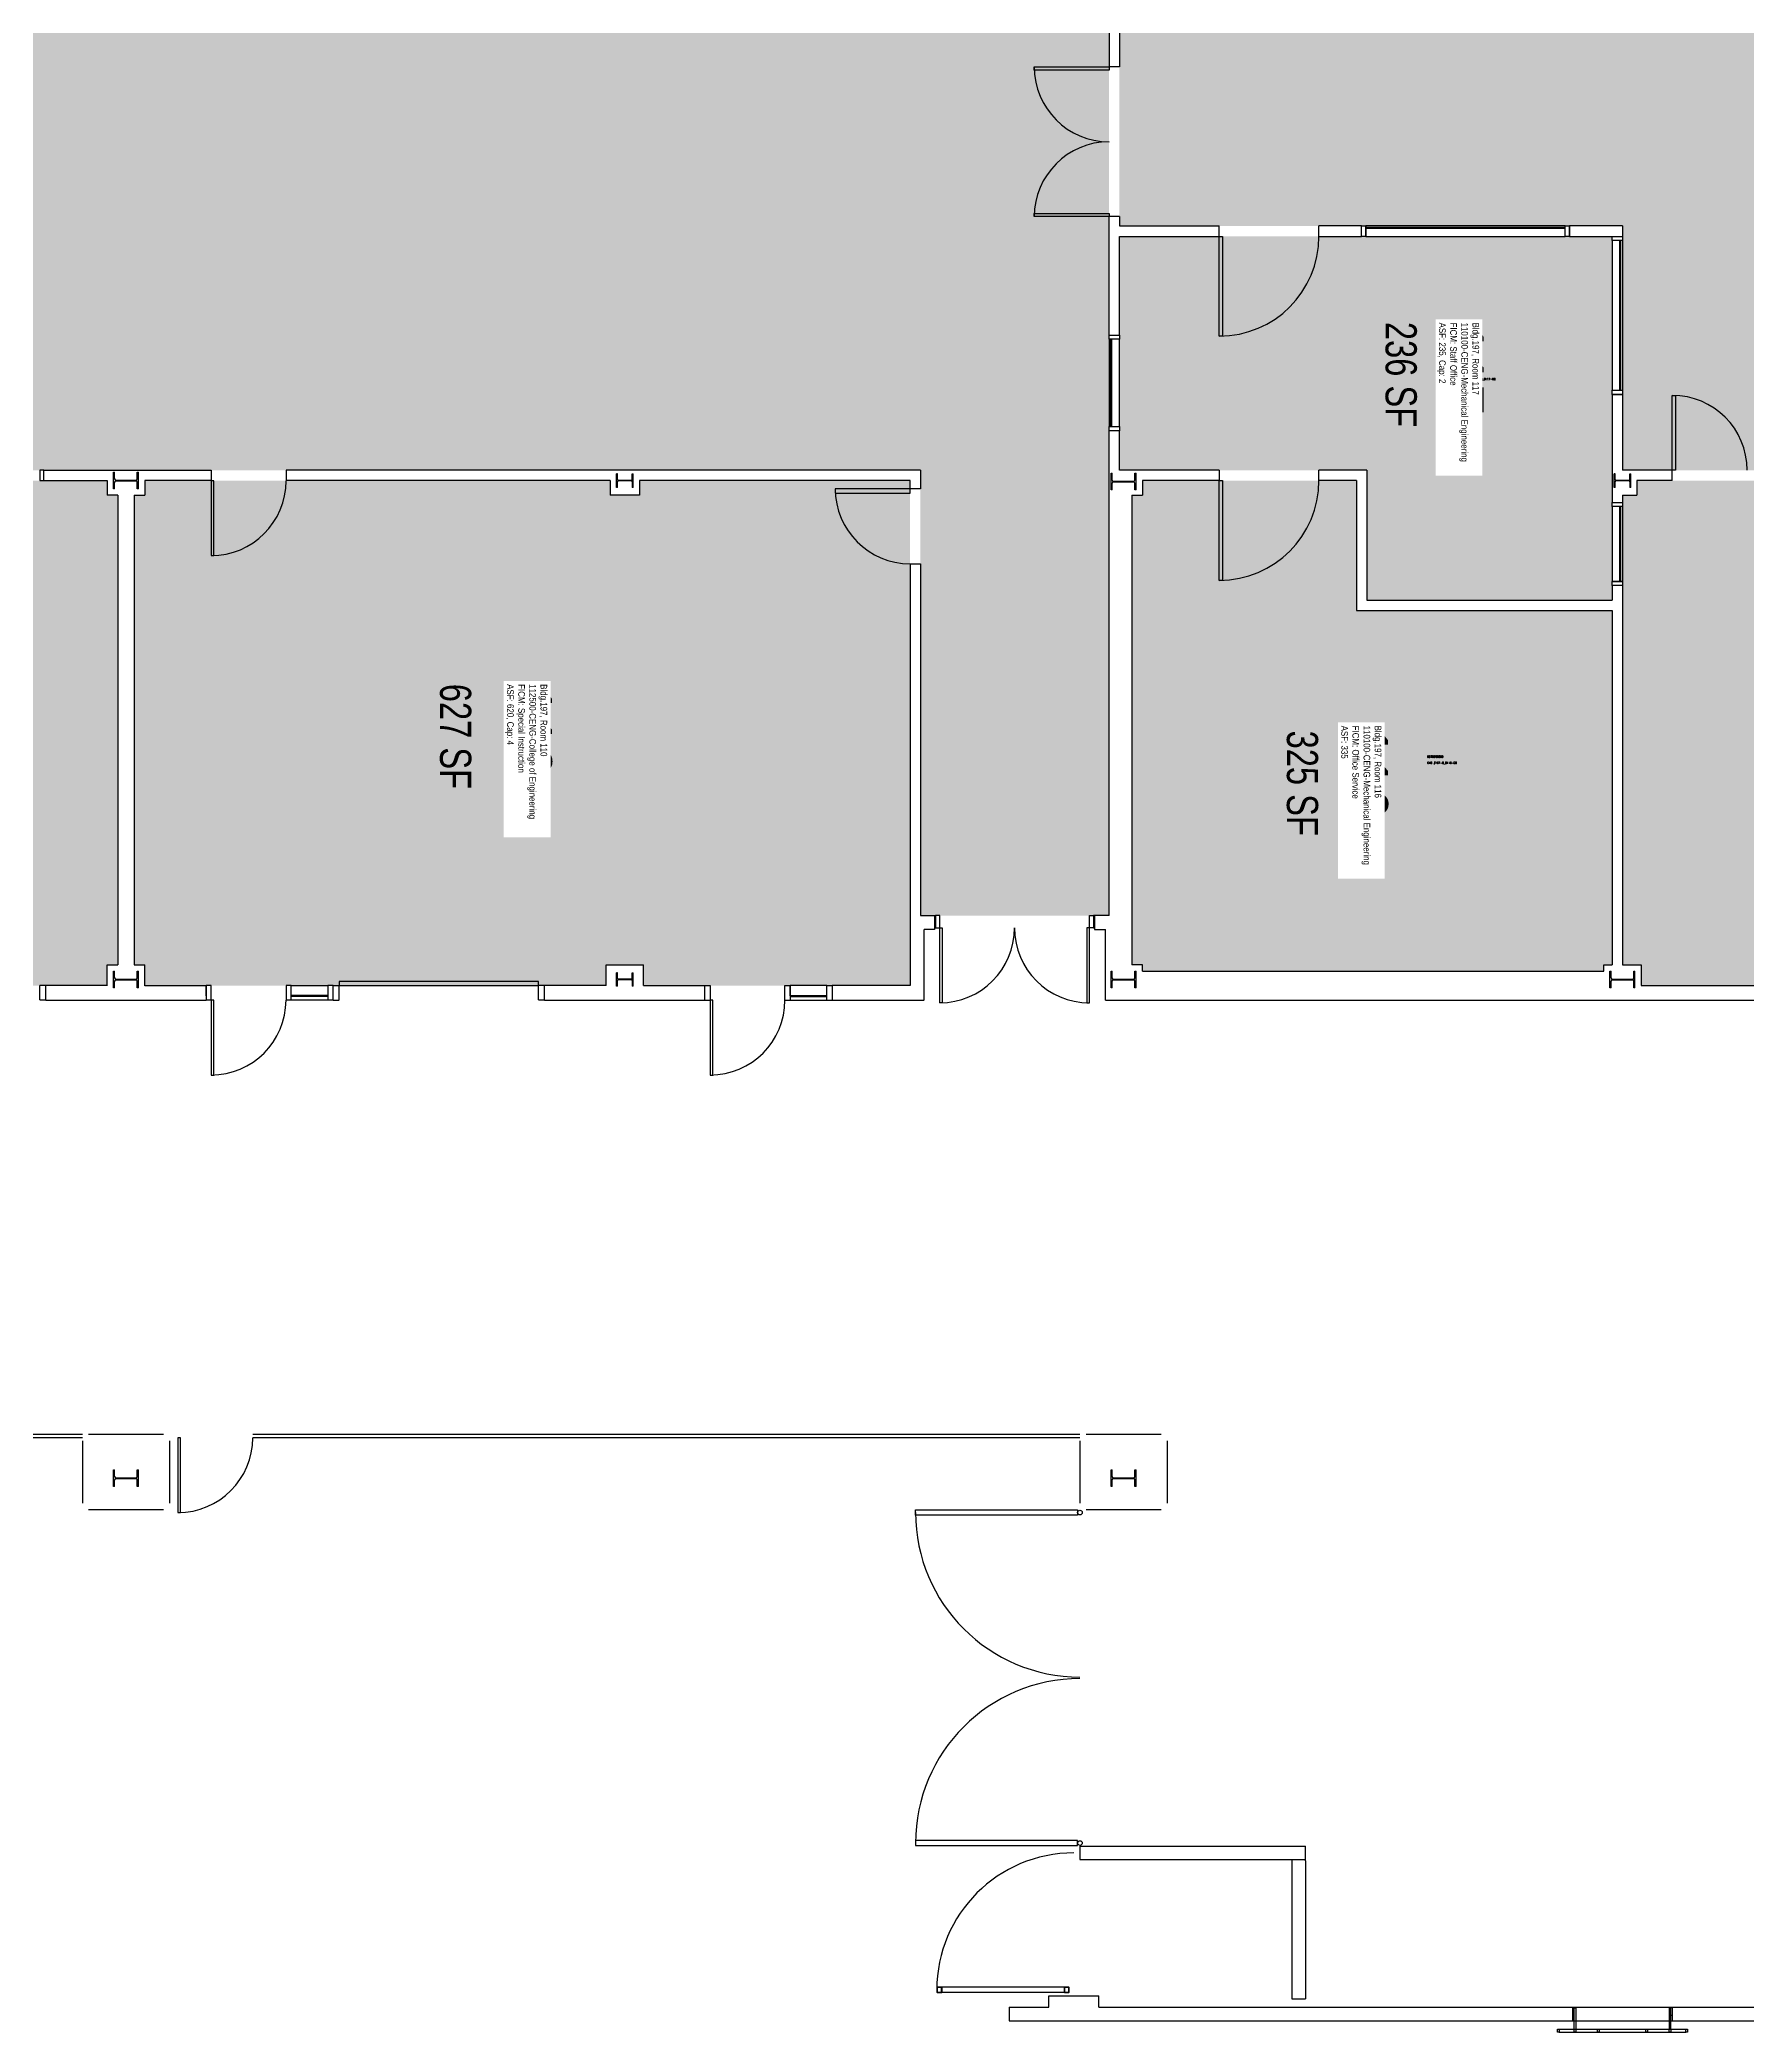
# Model space of a CAD drawing. Header units: inches. Extents: x -1455 to 1294, y -986 to 713.
# Drawn here: x -761 to 60, y -986 to -28 of the extents above; entities that cross this region are included whole.
import ezdxf
from ezdxf.enums import TextEntityAlignment as Align

# ---------------------------------------------------------------- set-up
doc = ezdxf.new("R2010")
doc.units = ezdxf.units.IN
doc.header["$LTSCALE"] = 10
doc.header["$MEASUREMENT"] = 0
doc.layers.get('0').update_dxf_attribs({"linetype": 'CONTINUOUS'})
for name, color, linetype in [('A-DOOR', 2, 'CONTINUOUS'), ('A-GLAZ', 1, 'CONTINUOUS'), ('A-GLAZ-SILL', 2, 'CONTINUOUS'), ('A-IDEN-CNUM', 7, 'CONTINUOUS'), ('A-IDEN-RNUM', 7, 'CONTINUOUS'), ('A-IDEN-SNUM', 4, 'CONTINUOUS'), ('A-IDEN-VNUM', 4, 'CONTINUOUS'), ('A-SITE', 3, 'CONTINUOUS'), ('A-WALL', 5, 'CONTINUOUS'), ('AREA-TEXT', 3, 'CONTINUOUS'), ('Rooms-Category-Color', 7, 'CONTINUOUS'), ('Rooms-College-Color', 7, 'CONTINUOUS'), ('Rooms-Department-Color', 7, 'CONTINUOUS'), ('Rooms-Division-Color', 7, 'CONTINUOUS'), ('Rooms-Information', 7, 'CONTINUOUS')]:
    doc.layers.add(name, color=color, linetype=linetype)
doc.styles.add('AREA', font='arial.ttf', dxfattribs={"width": 0.75, "height": 24})
doc.styles.add('ROOMSNUMBER', font='TXT.SHX', dxfattribs={"height": 1})
doc.styles.add('ROOMVNUMBER', font='arial.ttf', dxfattribs={"width": 0.85, "height": 30})

# ---------------------------------------------------------------- blocks, each defined once
blk = doc.blocks.new('W12x45')
for p, q in [((-4.0225, 5.455), (-4.0225, 6.03)), ((-4.0225, 6.03), (4.0225, 6.03)), ((-4.0225, 5.455), (-0.7675, 5.455)), ((-0.1675, 4.855), (-0.1675, -4.855)), ((0.1675, 4.855), (0.1675, -4.855)), ((0.7675, 5.455), (4.0225, 5.455)), ((4.0225, 6.03), (4.0225, 5.455)), ((-4.0225, -6.03), (-4.0225, -5.455)), ((-4.0225, -5.455), (-0.7675, -5.455)), ((-4.0225, -6.03), (4.0225, -6.03)), ((0.7675, -5.455), (4.0225, -5.455)), ((4.0225, -5.455), (4.0225, -6.03))]:
    blk.add_line(p, q)
for centre, start, end in [((-0.7675, 4.855), 0, 90), ((0.7675, 4.855), 90, 180), ((-0.7675, -4.855), 270, 0), ((0.7675, -4.855), 180, 270)]:
    blk.add_arc(centre, 0.6, start, end)
blk = doc.blocks.new('W8x24')
for p, q in [((-3.2475, 3.565), (-3.2475, 3.965)), ((-3.2475, 3.965), (3.2475, 3.965)), ((-3.2475, 3.565), (-0.5225, 3.565)), ((-0.1225, -3.165), (-0.1225, 3.165)), ((0.1225, -3.165), (0.1225, 3.165)), ((0.5225, 3.565), (3.2475, 3.565)), ((3.2475, 3.565), (3.2475, 3.965)), ((-3.2475, -3.965), (-3.2475, -3.565)), ((-0.5225, -3.565), (-3.2475, -3.565)), ((-3.2475, -3.965), (3.2475, -3.965)), ((0.5225, -3.565), (3.2475, -3.565)), ((3.2475, -3.565), (3.2475, -3.965))]:
    blk.add_line(p, q)
for centre, start, end in [((-0.5225, 3.165), 0, 90), ((0.5225, 3.165), 90, 180), ((-0.5225, -3.165), 270, 0), ((0.5225, -3.165), 180, 270)]:
    blk.add_arc(centre, 0.4, start, end)

msp = doc.modelspace()

# ---------------------------------------------------------------- hatches: boundary and pattern name
at = {"layer": 'Rooms-Category-Color', "true_color": 0xe3f498}
for points in [[(-1208.25, 255.25), (-966.87, 255.25), (-966.87, 232.97), (-953, 232.97), (-953, 240), (-949.5, 240), (-949.5, 239.5), (-897.5, 239.5), (-897.5, 240), (-793.5, 240), (-793.5, 239.5), (-741.5, 239.5), (-741.5, 240), (-727, 240), (-727, -7), (-336, -7), (-336, 79.5), (-247, 79.5), (-247, -449.25), (-337.75, -449.25), (-337.75, -235), (-1208.25, -235)], [(-111.5, 236), (-9, 236), (-9, 233), (9, 233), (9, 236), (231, 236), (231, 233), (249, 233), (249, 236), (472.98, 236), (472.98, 230.97), (482.99, 230.97), (482.99, 201), (485.99, 201), (485.99, 39), (483, 39), (483, 6.37), (472.98, 6.37), (472.98, -6.37), (483, -6.37), (483, -39), (486.03, -39), (486.03, -201), (483.03, -201), (483, -235), (0, -235), (0, -117.5), (-242, -117.5), (-242, -7), (-231, -7), (-231, 7), (-236, 7), (-236, 80), (-111.5, 80)], [(-957.5, -247.02), (-953, -247.02), (-953, -240), (-729, -240), (-729, -247.02), (-724, -247.02), (-724, -473), (-729, -473), (-729, -483), (-953, -483), (-953, -473), (-957.5, -473)], [(-716, -247.02), (-711, -247.02), (-711, -240), (-487, -240), (-487, -247.02), (-473, -247.02), (-473, -240), (-342.75, -240), (-342.75, -483), (-471, -483), (-471, -473), (-489, -473), (-489, -483), (-711, -483.03), (-711, -473), (-716, -473)], [(0, -247), (7, -247), (7, -240), (233, -240), (233, -247), (247, -247), (247, -240), (471, -240), (471, -247), (476, -247), (476, -279), (486.03, -279), (486.03, -441), (476, -441), (476, -473), (471, -473), (471, -476), (249.42, -476), (249.42, -473), (230.58, -473), (230.58, -482.97), (9, -482.97), (9, -473), (0, -472.98)]]:
    msp.add_hatch(color=61, dxfattribs=at).paths.add_polyline_path(points)
at = {"layer": 'Rooms-Category-Color', "true_color": 0xfa9ba3}
for points in [[(-242, -122.5), (-5, -122.5), (-5, -297.48), (-123, -297.48), (-123, -235), (-242, -235)], [(-236, -247), (-231, -247), (-231, -240), (-128, -240), (-128, -302.48), (-5, -302.48), (-5, -473), (-9, -473), (-9, -476), (-231, -476), (-231, -473), (-236, -473)]]:
    msp.add_hatch(color=241, dxfattribs=at).paths.add_polyline_path(points)
at = {"layer": 'Rooms-College-Color', "true_color": 0x99d7b2}
for points in [[(-1208.25, 255.25), (-966.87, 255.25), (-966.87, 232.97), (-953, 232.97), (-953, 240), (-949.5, 240), (-949.5, 239.5), (-897.5, 239.5), (-897.5, 240), (-793.5, 240), (-793.5, 239.5), (-741.5, 239.5), (-741.5, 240), (-727, 240), (-727, -7), (-336, -7), (-336, 79.5), (-247, 79.5), (-247, -449.25), (-337.75, -449.25), (-337.75, -235), (-1208.25, -235)], [(-111.5, 236), (-9, 236), (-9, 233), (9, 233), (9, 236), (231, 236), (231, 233), (249, 233), (249, 236), (472.98, 236), (472.98, 230.97), (482.99, 230.97), (482.99, 201), (485.99, 201), (485.99, 39), (483, 39), (483, 6.37), (472.98, 6.37), (472.98, -6.37), (483, -6.37), (483, -39), (486.03, -39), (486.03, -201), (483.03, -201), (483, -235), (0, -235), (0, -117.5), (-242, -117.5), (-242, -7), (-231, -7), (-231, 7), (-236, 7), (-236, 80), (-111.5, 80)], [(-242, -122.5), (-5, -122.5), (-5, -297.48), (-123, -297.48), (-123, -235), (-242, -235)], [(-957.5, -247.02), (-953, -247.02), (-953, -240), (-729, -240), (-729, -247.02), (-724, -247.02), (-724, -473), (-729, -473), (-729, -483), (-953, -483), (-953, -473), (-957.5, -473)], [(-716, -247.02), (-711, -247.02), (-711, -240), (-487, -240), (-487, -247.02), (-473, -247.02), (-473, -240), (-342.75, -240), (-342.75, -483), (-471, -483), (-471, -473), (-489, -473), (-489, -483), (-711, -483.03), (-711, -473), (-716, -473)], [(-236, -247), (-231, -247), (-231, -240), (-128, -240), (-128, -302.48), (-5, -302.48), (-5, -473), (-9, -473), (-9, -476), (-231, -476), (-231, -473), (-236, -473)], [(0, -247), (7, -247), (7, -240), (233, -240), (233, -247), (247, -247), (247, -240), (471, -240), (471, -247), (476, -247), (476, -279), (486.03, -279), (486.03, -441), (476, -441), (476, -473), (471, -473), (471, -476), (249.42, -476), (249.42, -473), (230.58, -473), (230.58, -482.97), (9, -482.97), (9, -473), (0, -472.98)]]:
    msp.add_hatch(color=253, dxfattribs=at).paths.add_polyline_path(points)
at = {"layer": 'Rooms-Department-Color', "true_color": 0x99d7b2}
for points in [[(-1208.25, 255.25), (-966.87, 255.25), (-966.87, 232.97), (-953, 232.97), (-953, 240), (-949.5, 240), (-949.5, 239.5), (-897.5, 239.5), (-897.5, 240), (-793.5, 240), (-793.5, 239.5), (-741.5, 239.5), (-741.5, 240), (-727, 240), (-727, -7), (-336, -7), (-336, 79.5), (-247, 79.5), (-247, -449.25), (-337.75, -449.25), (-337.75, -235), (-1208.25, -235)], [(-111.5, 236), (-9, 236), (-9, 233), (9, 233), (9, 236), (231, 236), (231, 233), (249, 233), (249, 236), (472.98, 236), (472.98, 230.97), (482.99, 230.97), (482.99, 201), (485.99, 201), (485.99, 39), (483, 39), (483, 6.37), (472.98, 6.37), (472.98, -6.37), (483, -6.37), (483, -39), (486.03, -39), (486.03, -201), (483.03, -201), (483, -235), (0, -235), (0, -117.5), (-242, -117.5), (-242, -7), (-231, -7), (-231, 7), (-236, 7), (-236, 80), (-111.5, 80)], [(-242, -122.5), (-5, -122.5), (-5, -297.48), (-123, -297.48), (-123, -235), (-242, -235)], [(-957.5, -247.02), (-953, -247.02), (-953, -240), (-729, -240), (-729, -247.02), (-724, -247.02), (-724, -473), (-729, -473), (-729, -483), (-953, -483), (-953, -473), (-957.5, -473)], [(-716, -247.02), (-711, -247.02), (-711, -240), (-487, -240), (-487, -247.02), (-473, -247.02), (-473, -240), (-342.75, -240), (-342.75, -483), (-471, -483), (-471, -473), (-489, -473), (-489, -483), (-711, -483.03), (-711, -473), (-716, -473)], [(-236, -247), (-231, -247), (-231, -240), (-128, -240), (-128, -302.48), (-5, -302.48), (-5, -473), (-9, -473), (-9, -476), (-231, -476), (-231, -473), (-236, -473)], [(0, -247), (7, -247), (7, -240), (233, -240), (233, -247), (247, -247), (247, -240), (471, -240), (471, -247), (476, -247), (476, -279), (486.03, -279), (486.03, -441), (476, -441), (476, -473), (471, -473), (471, -476), (249.42, -476), (249.42, -473), (230.58, -473), (230.58, -482.97), (9, -482.97), (9, -473), (0, -472.98)]]:
    msp.add_hatch(color=253, dxfattribs=at).paths.add_polyline_path(points)
at = {"layer": 'Rooms-Division-Color', "true_color": 0x99d7b2}
for points in [[(-1208.25, 255.25), (-966.87, 255.25), (-966.87, 232.97), (-953, 232.97), (-953, 240), (-949.5, 240), (-949.5, 239.5), (-897.5, 239.5), (-897.5, 240), (-793.5, 240), (-793.5, 239.5), (-741.5, 239.5), (-741.5, 240), (-727, 240), (-727, -7), (-336, -7), (-336, 79.5), (-247, 79.5), (-247, -449.25), (-337.75, -449.25), (-337.75, -235), (-1208.25, -235)], [(-111.5, 236), (-9, 236), (-9, 233), (9, 233), (9, 236), (231, 236), (231, 233), (249, 233), (249, 236), (472.98, 236), (472.98, 230.97), (482.99, 230.97), (482.99, 201), (485.99, 201), (485.99, 39), (483, 39), (483, 6.37), (472.98, 6.37), (472.98, -6.37), (483, -6.37), (483, -39), (486.03, -39), (486.03, -201), (483.03, -201), (483, -235), (0, -235), (0, -117.5), (-242, -117.5), (-242, -7), (-231, -7), (-231, 7), (-236, 7), (-236, 80), (-111.5, 80)], [(-242, -122.5), (-5, -122.5), (-5, -297.48), (-123, -297.48), (-123, -235), (-242, -235)], [(-957.5, -247.02), (-953, -247.02), (-953, -240), (-729, -240), (-729, -247.02), (-724, -247.02), (-724, -473), (-729, -473), (-729, -483), (-953, -483), (-953, -473), (-957.5, -473)], [(-716, -247.02), (-711, -247.02), (-711, -240), (-487, -240), (-487, -247.02), (-473, -247.02), (-473, -240), (-342.75, -240), (-342.75, -483), (-471, -483), (-471, -473), (-489, -473), (-489, -483), (-711, -483.03), (-711, -473), (-716, -473)], [(-236, -247), (-231, -247), (-231, -240), (-128, -240), (-128, -302.48), (-5, -302.48), (-5, -473), (-9, -473), (-9, -476), (-231, -476), (-231, -473), (-236, -473)], [(0, -247), (7, -247), (7, -240), (233, -240), (233, -247), (247, -247), (247, -240), (471, -240), (471, -247), (476, -247), (476, -279), (486.03, -279), (486.03, -441), (476, -441), (476, -473), (471, -473), (471, -476), (249.42, -476), (249.42, -473), (230.58, -473), (230.58, -482.97), (9, -482.97), (9, -473), (0, -472.98)]]:
    msp.add_hatch(color=253, dxfattribs=at).paths.add_polyline_path(points)

# ---------------------------------------------------------------- linework, layer by layer
at = {"layer": 'A-DOOR'}
for p, q in [((-268.41, -964.88), (-327.63, -964.88)), ((-268.41, -967.38), (-327.63, -967.38))]:
    msp.add_line(p, q, dxfattribs=at)
for points in [[(-247, -41), (-247, -42.5), (-283, -42.5), (-283, -41)], [(-247, -111.5), (-247, -113), (-283, -113), (-283, -111.5)], [(-192.5, -170.5), (-194, -170.5), (-194, -122.5), (-192.5, -122.5)], [(25.5, -235), (24, -235), (24, -199), (25.5, -199)], [(-677.73, -240.07), (-678.98, -240.07), (-678.98, -276.07), (-677.73, -276.07)], [(-378.75, -246), (-342.75, -246), (-342.75, -244), (-378.75, -244)], [(-192.5, -288), (-194, -288), (-194, -240), (-192.5, -240)], [(-328.5, -455.25), (-327.25, -455.25), (-327.25, -491.25), (-328.5, -491.25)], [(-256.5, -455.25), (-257.75, -455.25), (-257.75, -491.25), (-256.5, -491.25)], [(-617.45, -483), (-521.45, -483), (-521.45, -481), (-617.45, -481)], [(-679, -526), (-677.75, -526), (-677.75, -490), (-679, -490)], [(-438.93, -526), (-437.68, -526), (-437.68, -490), (-438.93, -490)], [(-695, -736.5), (-693.75, -736.5), (-693.75, -700.5), (-695, -700.5)], [(-340.12, -737.75), (-340.12, -735.25), (-262.12, -735.25), (-262.12, -737.75)], [(-340.12, -894.25), (-340.12, -896.75), (-262.12, -896.75), (-262.12, -894.25)]]:
    msp.add_lwpolyline(points, close=True, dxfattribs=at)
for points in [[(-327.63, -964.88), (-329.63, -964.88, 0.414214), (-329.88, -965.13), (-329.88, -967.13, 0.414214), (-329.63, -967.38), (-327.63, -967.38, 0.414214), (-327.38, -967.13), (-327.38, -965.13, 0.414214)], [(-327.63, -965.06), (-329.63, -965.06, 0.414214), (-329.69, -965.13), (-329.69, -967.13, 0.414214), (-329.63, -967.19), (-327.63, -967.19, 0.414214), (-327.56, -967.13), (-327.56, -965.13, 0.414214)], [(-266.41, -964.88), (-268.41, -964.88, 0.414214), (-268.66, -965.13), (-268.66, -967.13, 0.414214), (-268.41, -967.38), (-266.41, -967.38, 0.414214), (-266.16, -967.13), (-266.16, -965.13, 0.414214)], [(-266.41, -965.06), (-268.41, -965.06, 0.414214), (-268.47, -965.13), (-268.47, -967.13, 0.414214), (-268.41, -967.19), (-266.41, -967.19, 0.414214), (-266.35, -967.13), (-266.35, -965.13, 0.414214)]]:
    msp.add_lwpolyline(points, format="xyb", close=True, dxfattribs=at)
for centre in [(-261, -736.5), (-261, -895.5)]:
    msp.add_circle(centre, 1.12, dxfattribs=at)
for centre, radius, start, end in [((-247, -41), 36, 180, 270), ((-247, -113), 36, 90, 180), ((-194, -122.5), 48, 270, 0), ((24, -234.98), 36, 0, 90), ((-678.98, -240.07), 36, 270, 0), ((-342.75, -244), 36, 180, 270), ((-194, -240), 48, 270, 0), ((-328.5, -455.25), 36, 270, 0), ((-256.5, -455.25), 36, 180, 270), ((-679, -490), 36, 270, 0), ((-438.93, -490), 36, 270, 0), ((-695, -700.5), 36, 270, 0), ((-261, -736.5), 79.13, 180, 270), ((-261, -895.5), 79.13, 90, 180), ((-264, -966.13), 65.88, 90, 180)]:
    msp.add_arc(centre, radius, start, end, dxfattribs=at)
at = {"layer": 'A-GLAZ'}
for p, q in [((-27.5, -118.25), (-123.5, -118.25)), ((-27.5, -118.75), (-123.5, -118.75)), ((-1.25, -196.5), (-1.25, -124.5)), ((-0.75, -196.5), (-0.75, -124.5)), ((-246.25, -214), (-246.25, -172)), ((-245.75, -214), (-245.75, -172)), ((-1.25, -288.48), (-1.25, -252.48)), ((-0.75, -288.48), (-0.75, -252.48)), ((-622.82, -487.66), (-640.5, -487.66)), ((-622.82, -488.16), (-640.5, -488.16)), ((-400.43, -487.66), (-382.75, -487.66)), ((-400.43, -488.16), (-382.75, -488.16))]:
    msp.add_line(p, q, dxfattribs=at)
at = {"layer": 'A-GLAZ-SILL'}
for p, q in [((-27.5, -117.5), (-123.5, -117.5)), ((-123.5, -122.48), (-27.5, -122.48)), ((-5, -124.5), (-5, -196.5)), ((0, -124.5), (0, -196.5)), ((-247, -172), (-247, -214)), ((-242, -214), (-242, -172)), ((-5, -252.48), (-5, -288.48)), ((0, -252.48), (0, -288.48)), ((-640.5, -483), (-622.82, -483)), ((-382.75, -483), (-400.43, -483)), ((-622.82, -490), (-640.5, -490)), ((-400.43, -490), (-382.75, -490))]:
    msp.add_line(p, q, dxfattribs=at)
at = {"layer": 'A-SITE', "linetype": 'Continuous', "ltscale": 0.5}
for p, q in [((-741, -699), (-1139, -699)), ((-261, -699), (-659, -699))]:
    msp.add_line(p, q, dxfattribs=at)
at = {"layer": 'A-SITE', "ltscale": 0.5}
for p, q in [((-741, -700.5), (-1139, -700.5)), ((-261, -700.5), (-659, -700.5))]:
    msp.add_line(p, q, dxfattribs=at)
at = {"layer": 'A-SITE'}
for p, q in [((-261, -897), (-261, -903.5)), ((-261, -897), (-152.5, -897)), ((-152.5, -904), (-152.5, -897)), ((-261, -903.5), (-152.5, -903.5)), ((-159, -903.5), (-159, -970.5)), ((-152.5, -904), (-152.5, -970.5)), ((-295, -974.5), (-295, -981)), ((-295, -974.5), (-276, -974.5)), ((-276, -974.5), (-276, -969)), ((-276, -969), (-252, -969)), ((-252, -974.5), (-252, -969)), ((-252, -974.5), (1058.5, -974.5)), ((-159, -970.5), (-152.5, -970.5)), ((-24, -974.5), (-24, -981)), ((-24, -974.75), (-23.25, -974.75)), ((-23.25, -985), (-23.25, -974.75)), ((-22.5, -975), (-23.25, -975)), ((-22.5, -975), (-22.5, -985)), ((22.5, -975), (22.5, -985)), ((22.5, -975), (23.25, -975)), ((23.25, -985), (23.25, -974.75)), ((24, -974.75), (23.25, -974.75)), ((24, -974.5), (24, -981)), ((-295, -981), (1065, -981)), ((-30.5, -985), (30.5, -985)), ((-30.5, -986.5), (30.5, -986.5)), ((-23.25, -978.25), (-24, -978.25)), ((23.25, -978.25), (24, -978.25))]:
    msp.add_line(p, q, dxfattribs=at)
for points in [[(-31.25, -985), (-30.5, -985), (-30.5, -986.5), (-31.25, -986.5)], [(-23.25, -985), (-22.5, -985), (-22.5, -986.5), (-23.25, -986.5)], [(-12, -985), (-11.25, -985), (-11.25, -986.5), (-12, -986.5)], [(11.25, -985), (12, -985), (12, -986.5), (11.25, -986.5)], [(22.5, -985), (23.25, -985), (23.25, -986.5), (22.5, -986.5)], [(30.5, -985), (31.25, -985), (31.25, -986.5), (30.5, -986.5)]]:
    msp.add_lwpolyline(points, close=True, dxfattribs=at)
at = {"layer": 'A-WALL'}
for p, q in [((-247, 79.5), (-247, -41)), ((-242, -7), (-242, -41)), ((-242, -41), (-247, -41)), ((-242, -113), (-247, -113)), ((-247, -170), (-247, -113)), ((-242, -113), (-242, -117.5)), ((-242, -117.5), (-194, -117.5)), ((-242, -122.5), (-194, -122.5)), ((-242, -170), (-242, -122.5)), ((-194, -122.5), (-194, -117.5)), ((-125.5, -117.5), (-146, -117.5)), ((-146, -122.5), (-146, -117.5)), ((-146, -122.5), (-125.5, -122.5)), ((-123.5, -122.5), (-123.5, -117.5)), ((0, -117.5), (-25.5, -117.5)), ((-25.5, -122.5), (-25.5, -117.5)), ((-25.5, -122.5), (0, -122.5)), ((0, -117.5), (0, -122.5)), ((-5, -198.5), (0, -198.5)), ((-5, -198.5), (-5, -250.48)), ((0, -198.5), (-5, -198.5)), ((0, -198.5), (-5, -198.5)), ((0, -198.5), (0, -235)), ((-247, -449.25), (-247, -216)), ((-242, -235), (-242, -216)), ((-759.45, -235), (-678.98, -235)), ((-678.98, -235.02), (-678.98, -240)), ((-337.75, -235), (-642.98, -235)), ((-642.98, -235.02), (-642.98, -240)), ((-337.75, -235), (-337.75, -244)), ((-194, -235), (-242, -235)), ((-194, -235), (-194, -240)), ((-123, -235), (-146, -235)), ((-146, -240), (-146, -235)), ((-123, -235), (-123, -297.48)), ((24, -235), (0, -235)), ((24, -240), (24, -235.02)), ((-759.45, -240), (-729, -240)), ((-729, -240), (-729, -247.02)), ((-724, -247.02), (-729, -247.02)), ((-724, -247.02), (-724, -473)), ((-716, -247.02), (-716, -473)), ((-716, -247.02), (-711, -247.02)), ((-678.98, -240), (-711, -240)), ((-711, -240), (-711, -247.02)), ((-487, -240), (-642.98, -240)), ((-487, -240), (-487, -247.02)), ((-473, -247.02), (-487, -247.02)), ((-342.75, -240), (-473, -240)), ((-473, -240), (-473, -247.02)), ((-342.75, -244), (-342.75, -240)), ((-337.75, -244), (-342.75, -244)), ((-236, -247), (-231, -247)), ((-236, -247), (-236, -473)), ((-194, -240), (-231, -240)), ((-231, -240), (-231, -247)), ((-128, -240), (-146, -240)), ((-128, -240), (-128, -302.48)), ((0, -247), (0, -250.48)), ((0, -247), (7, -247)), ((24, -240), (7, -240)), ((7, -240), (7, -247)), ((-342.75, -280), (-337.75, -280)), ((-342.75, -280), (-342.75, -483)), ((-337.75, -280), (-337.75, -449.25)), ((0, -288.48), (-5, -288.48)), ((-5, -290.48), (-5, -297.48)), ((0, -290.48), (-5, -290.48)), ((0, -290.48), (0, -472.98)), ((-128, -302.48), (-5, -302.48)), ((-123, -297.48), (-5, -297.48)), ((-5, -302.48), (-5, -473)), ((-337.75, -449.25), (-330.5, -449.25)), ((-331, -449.25), (-331, -456)), ((-247, -449.25), (-254.5, -449.25)), ((-254, -449.25), (-254, -456)), ((-331, -456), (-336, -456)), ((-336, -489.9), (-336, -456)), ((-330.5, -455.25), (-331, -455.25)), ((-254.5, -455.25), (-254, -455.25)), ((-254, -456), (-248.75, -456)), ((-248.75, -490), (-248.75, -456)), ((-729, -483.03), (-729, -473)), ((-729, -473), (-724, -473)), ((-716, -473), (-711, -473)), ((-711, -483.03), (-711, -473)), ((-489, -473), (-471, -473)), ((-489, -483), (-489, -473)), ((-471, -483), (-471, -473)), ((-231, -473), (-236, -473)), ((-231, -476), (-231, -473)), ((-231, -476), (-9, -476)), ((-9, -476), (-9, -473)), ((-9, -473), (-5, -473)), ((0, -473), (9, -473)), ((9, -473), (9, -482.97)), ((-761.45, -489.88), (-761.45, -482.97)), ((-758.57, -483), (-761.45, -483)), ((-758.57, -489.87), (-758.57, -482.97)), ((-729, -483), (-758.57, -483)), ((-711, -483), (-681.5, -483)), ((-681.5, -487.91), (-681.5, -483)), ((-679, -483), (-681.5, -483)), ((-681.5, -483), (-681.5, -489.87)), ((-679, -489.87), (-679, -483)), ((-640.5, -483), (-643, -483)), ((-643, -483), (-643, -489.87)), ((-640.5, -489.87), (-640.5, -483)), ((-620.32, -483), (-622.82, -483)), ((-622.82, -483), (-622.82, -489.87)), ((-620.32, -489.87), (-620.32, -483)), ((-620.32, -483), (-617.45, -483)), ((-620.32, -489.87), (-620.32, -483)), ((-617.45, -489.87), (-617.45, -483)), ((-521.45, -489.88), (-521.45, -482.97)), ((-518.57, -483), (-521.45, -483)), ((-489, -483), (-518.57, -483)), ((-518.57, -489.87), (-518.57, -483)), ((-471, -483), (-441.43, -483)), ((-441.43, -490), (-441.43, -483)), ((-441.43, -483), (-438.93, -483)), ((-438.93, -483), (-438.93, -489.87)), ((-402.93, -490), (-402.93, -483)), ((-402.93, -483), (-400.43, -483)), ((-400.43, -487.97), (-400.43, -482.97)), ((-400.43, -487.91), (-400.43, -483)), ((-400.43, -483), (-400.43, -490)), ((-382.75, -489.87), (-382.75, -483)), ((-382.75, -483), (-380.25, -483)), ((-342.75, -483), (-380.25, -483)), ((-380.25, -483), (-380.25, -489.87)), ((9, -482.97), (230.58, -482.97)), ((-758.57, -490), (-761.45, -490)), ((-758.57, -490), (-681.5, -490)), ((-679, -490), (-681.5, -490)), ((-640.5, -490), (-643, -490)), ((-620.32, -490), (-622.82, -490)), ((-620.32, -490), (-617.45, -490)), ((-518.57, -490), (-521.45, -490)), ((-518.57, -490), (-441.43, -490)), ((-441.43, -490), (-438.93, -490)), ((-402.93, -490), (-400.43, -490)), ((-382.75, -490), (-380.25, -490)), ((-380.25, -490), (-336, -490)), ((-248.75, -490), (492.03, -490)), ((-702, -699), (-738, -699)), ((-702, -699), (-738, -699)), ((-222, -699), (-258, -699)), ((-741, -702), (-741, -732)), ((-699, -702), (-699, -732)), ((-261, -702), (-261, -732)), ((-219, -702), (-219, -732)), ((-738, -735), (-702, -735)), ((-258, -735), (-222, -735))]:
    msp.add_line(p, q, dxfattribs=at)
for points in [[(-125.5, -117.5), (-123.5, -117.5), (-123.5, -122.48), (-125.5, -122.48)], [(-27.5, -117.5), (-25.5, -117.5), (-25.5, -122.48), (-27.5, -122.48)], [(0, -124.5), (-5, -124.5), (-5, -122.5), (0, -122.5)], [(-242, -172), (-247, -172), (-247, -170), (-242, -170)], [(0, -198.5), (-5, -198.5), (-5, -196.5), (0, -196.5)], [(-242, -216), (-247, -216), (-247, -214), (-242, -214)], [(-759.45, -235), (-761.45, -235), (-761.45, -240), (-759.45, -240)], [(0, -252.48), (-5, -252.48), (-5, -250.48), (0, -250.48)], [(0, -290.48), (-5, -290.48), (-5, -288.48), (0, -288.48)], [(-328.5, -455.25), (-328.5, -449.25), (-330.5, -449.25), (-330.5, -455.25)], [(-256.5, -455.25), (-256.5, -449.25), (-254.5, -449.25), (-254.5, -455.25)]]:
    msp.add_lwpolyline(points, close=True, dxfattribs=at)

# ---------------------------------------------------------------- block references
at = {"layer": 'A-WALL', "rotation": 90}
for name, p in [('W12x45', (-720, -240)), ('W8x24', (-480, -240)), ('W12x45', (-240, -240.5)), ('W8x24', (0, -240)), ('W12x45', (-720, -480)), ('W8x24', (-480, -480)), ('W12x45', (-240, -480)), ('W12x45', (0, -480)), ('W12x45', (-720, -720)), ('W12x45', (-240, -720))]:
    msp.add_blockref(name, p, dxfattribs=at)

# ---------------------------------------------------------------- texts
at = {"layer": 'A-IDEN-CNUM', "style": 'ROOMSNUMBER', "width": 0.85}
for s, p in [('CAD #197-0_0117-00', (-75.3, -191.64)), ('CAD #197-0_0110-00', (-530.13, -372.13)), ('CAD #197-0_0116-00', (-93.9, -376.33))]:
    msp.add_text(s, height=1, rotation=360, dxfattribs=at).set_placement(p)
at = {"layer": 'A-IDEN-RNUM', "style": 'ROOMSNUMBER', "width": 0.85}
for s, p in [('0117-00', (-75.3, -188.64)), ('0110-00', (-530.13, -369.13)), ('0116-00', (-93.9, -373.33))]:
    msp.add_text(s, height=1, rotation=360, dxfattribs=at).set_placement(p)
at = {"layer": 'A-IDEN-SNUM', "style": 'ROOMSNUMBER', "width": 0.85}
for s, p in [('1970011700', (-75.3, -188.64)), ('1970011000', (-530.13, -369.13)), ('1970011600', (-93.9, -373.33))]:
    msp.add_text(s, height=1, rotation=360, dxfattribs=at).set_placement(p)
at = {"layer": 'A-IDEN-VNUM', "style": 'ROOMVNUMBER', "width": 0.85}
for s, p in [('117', (-77.96, -186.26)), ('110', (-526.36, -360.24)), ('116', (-124.09, -380.18))]:
    msp.add_text(s, height=22.5, rotation=270, dxfattribs=at).set_placement(p, align=Align.MIDDLE_CENTER)
at = {"layer": 'AREA-TEXT', "style": 'AREA', "width": 0.75}
for s, p in [('236 SF', (-106.46, -188.97)), ('627 SF', (-561.4, -363.1)), ('325 SF', (-153.95, -385.61))]:
    msp.add_text(s, height=15, rotation=270, dxfattribs=at).set_placement(p, align=Align.MIDDLE_CENTER)

# ---------------------------------------------------------------- next in the draw order: texts
at = {"layer": 'Rooms-Information', "width": 72, "attachment_point": 7, "rotation": 270, "style": 'ROOMVNUMBER', "bg_fill": 3, "box_fill_scale": 1.5, "bg_fill_color": 256, "bg_fill_true_color": 13158600, "bg_fill_transparency": 0}
for s, insert, char_height in [('Bldg.197, Room 117^M^J110100-CENG-Mechanical Engineering^M^JFICM: Staff Office^M^JASF: 235, Cap: 2', (-89.21, -163.97), 3.2143), ('Bldg.197, Room 110^M^J112500-CENG-College of Engineering^M^JFICM: Special Instruction^M^JASF: 620, Cap: 4', (-537.61, -337.95), 3.21429), ('Bldg.197, Room 116^M^J110100-CENG-Mechanical Engineering^M^JFICM: Office Service^M^JASF: 335', (-135.34, -357.9), 3.2143)]:
    msp.add_mtext(s, dxfattribs=dict(at, insert=insert, char_height=char_height))

doc.saveas('drawing.dxf')
